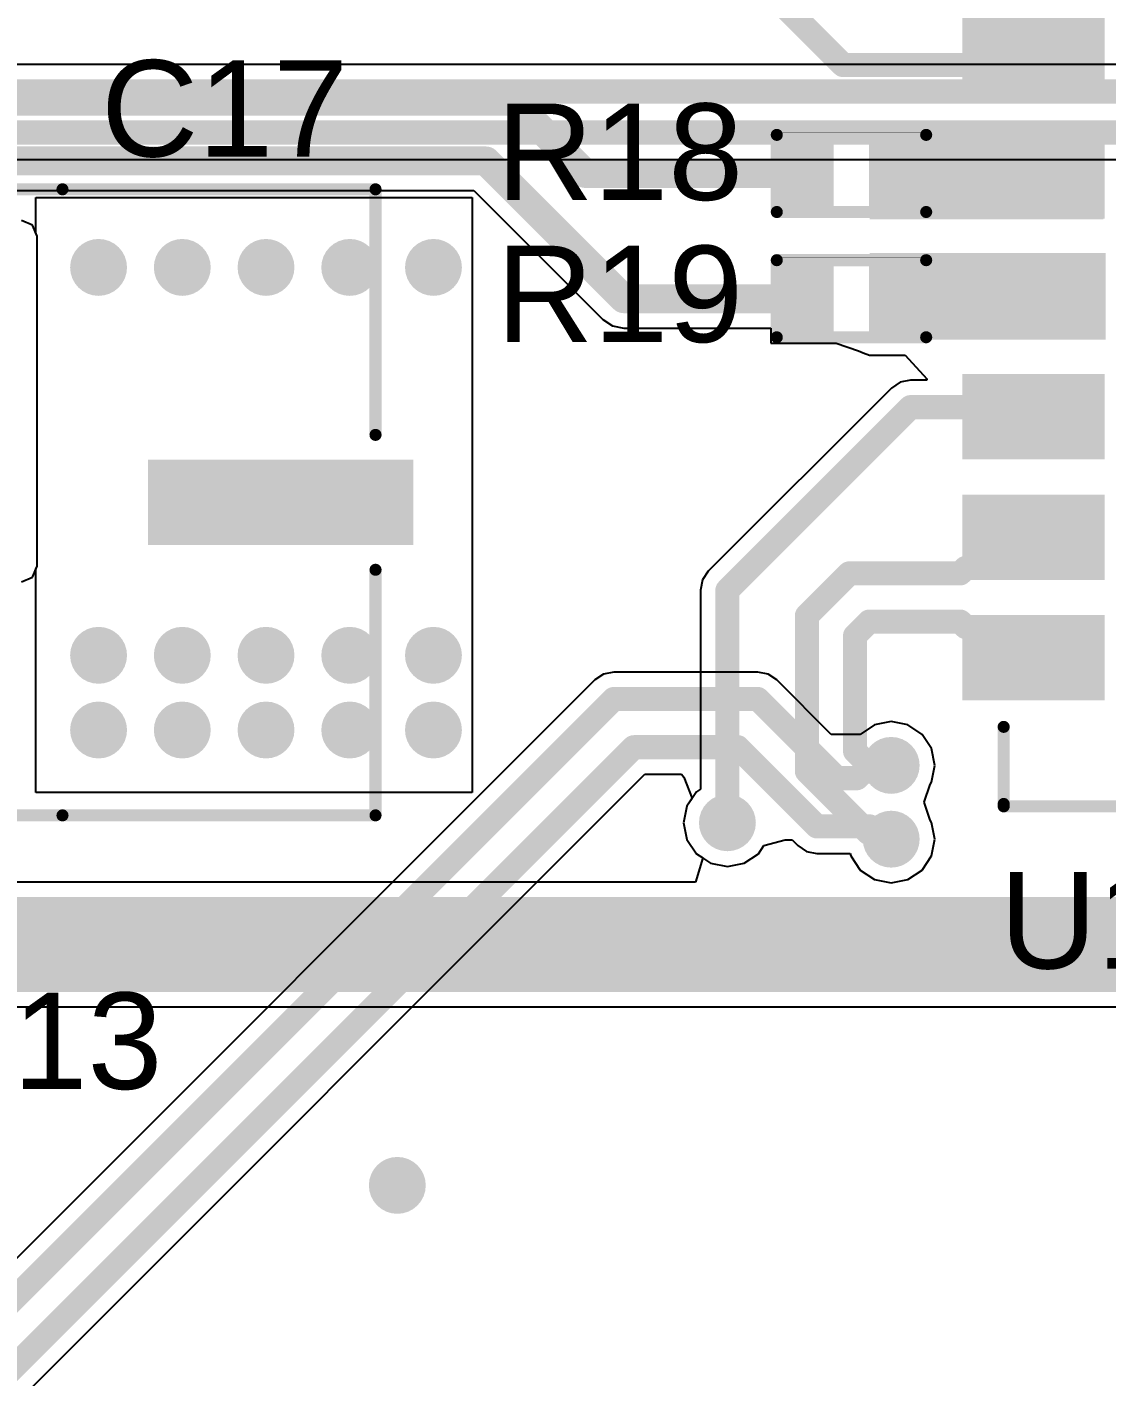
# Model space of a CAD drawing. Header units: millimetres. Extents: x -0.52 to 3.79, y -0.54 to 3.26.
# Drawn here: x 1.004 to 1.452, y 2.011 to 2.572 of the extents above; entities that cross this region are included whole.
import ezdxf

# ---------------------------------------------------------------- set-up
doc = ezdxf.new("R2010")
doc.units = ezdxf.units.MM
doc.header["$MEASUREMENT"] = 0
for name, color, linetype in [('BottomLayer', 5, 'Continuous'), ('BottomSolder', 6, 'Continuous'), ('TopLayer', 1, 'Continuous'), ('TopOverlay', 2, 'Continuous'), ('TopPaste', 8, 'Continuous'), ('TopSolder', 216, 'Continuous'), ('ViaHoleLayer', 16, 'Continuous')]:
    doc.layers.add(name, color=color, linetype=linetype)
doc.styles.add('Arial', font='', dxfattribs={"height": 0.2})
doc.styles.get('Arial').set_extended_font_data('Arial')

# ---------------------------------------------------------------- blocks, each defined once
blk = doc.blocks.new('UCD1A101MCL1GS_36')
at = {"layer": 'TopLayer'}
for points in [[(-0.14567, 0.01772), (-0.03543, 0.01772), (-0.03543, -0.01772), (-0.14567, -0.01772)], [(0.03543, 0.01772), (0.14567, 0.01772), (0.14567, -0.01772), (0.03543, -0.01772)]]:
    blk.add_hatch(color=1, dxfattribs=at).paths.add_polyline_path(points)
at = {"layer": 'TopPaste'}
for points in [[(-0.14567, 0.01772), (-0.03543, 0.01772), (-0.03543, -0.01772), (-0.14567, -0.01772)], [(0.03543, 0.01772), (0.14567, 0.01772), (0.14567, -0.01772), (0.03543, -0.01772)]]:
    blk.add_hatch(color=8, dxfattribs=at).paths.add_polyline_path(points)
at = {"layer": 'TopSolder'}
for points in [[(-0.14567, 0.01772), (-0.03543, 0.01772), (-0.03543, -0.01772), (-0.14567, -0.01772)], [(0.03543, 0.01772), (0.14567, 0.01772), (0.14567, -0.01772), (0.03543, -0.01772)]]:
    blk.add_hatch(color=216, dxfattribs=at).paths.add_polyline_path(points)
at = {"layer": 'TopOverlay', "const_width": 0.005}
for points in [[(-0.12992, 0.09008), (-0.09008, 0.12992)], [(-0.09008, 0.12992), (0, 0.12992)], [(0, 0.12992), (0.12992, 0.12992)], [(0.12992, 0.028), (0.12992, 0.12992)], [(-0.12992, 0.028), (-0.12992, 0.09008)], [(-0.15039, 0.028), (-0.15039, 0.052)], [(-0.16239, 0.04), (-0.13839, 0.04)], [(-0.12992, -0.09008), (-0.12992, -0.028)], [(0.12992, -0.12992), (0.12992, -0.028)], [(-0.12992, -0.09008), (-0.09008, -0.12992)], [(-0.09008, -0.12992), (0, -0.12992)], [(0, -0.12992), (0.12992, -0.12992)]]:
    blk.add_lwpolyline(points, dxfattribs=at)
at = {"layer": 'TopOverlay', "const_width": 0.0025}
for points in [[(-0.09133, 0.12992, 1), (-0.08883, 0.12992, 1)], [(-0.09133, 0.12992, 1), (-0.08883, 0.12992, 1)], [(-0.00125, 0.12992, 1), (0.00125, 0.12992, 1)], [(-0.00125, 0.12992, 1), (0.00125, 0.12992, 1)], [(0.12867, 0.12992, 1), (0.13117, 0.12992, 1)], [(0.12867, 0.12992, 1), (0.13117, 0.12992, 1)], [(-0.13117, 0.09008, 1), (-0.12867, 0.09008, 1)], [(-0.13117, 0.09008, 1), (-0.12867, 0.09008, 1)], [(-0.15164, 0.052, 1), (-0.14914, 0.052, 1)], [(-0.16364, 0.04, 1), (-0.16114, 0.04, 1)], [(-0.13964, 0.04, 1), (-0.13714, 0.04, 1)], [(-0.15164, 0.028, 1), (-0.14914, 0.028, 1)], [(-0.13117, 0.028, 1), (-0.12867, 0.028, 1)], [(0.12867, 0.028, 1), (0.13117, 0.028, 1)], [(-0.13117, -0.028, 1), (-0.12867, -0.028, 1)], [(0.12867, -0.028, 1), (0.13117, -0.028, 1)], [(-0.13117, -0.09008, 1), (-0.12867, -0.09008, 1)], [(-0.13117, -0.09008, 1), (-0.12867, -0.09008, 1)], [(-0.09133, -0.12992, 1), (-0.08883, -0.12992, 1)], [(-0.09133, -0.12992, 1), (-0.08883, -0.12992, 1)], [(-0.00125, -0.12992, 1), (0.00125, -0.12992, 1)], [(-0.00125, -0.12992, 1), (0.00125, -0.12992, 1)], [(0.12867, -0.12992, 1), (0.13117, -0.12992, 1)], [(0.12867, -0.12992, 1), (0.13117, -0.12992, 1)]]:
    blk.add_lwpolyline(points, format="xyb", close=True, dxfattribs=at)
blk = doc.blocks.new('41_SMD_M______57')
at = {"layer": 'TopLayer'}
for points in [[(-0.37402, -0.03268), (-0.31496, -0.03268), (-0.31496, -0.06811), (-0.37402, -0.06811)], [(-0.37402, -0.08268), (-0.31496, -0.08268), (-0.31496, -0.11811), (-0.37402, -0.11811)], [(-0.37402, -0.13268), (-0.31496, -0.13268), (-0.31496, -0.16811), (-0.37402, -0.16811)], [(-0.37402, -0.18268), (-0.31496, -0.18268), (-0.31496, -0.21811), (-0.37402, -0.21811)], [(-0.37402, -0.23268), (-0.31496, -0.23268), (-0.31496, -0.26811), (-0.37402, -0.26811)], [(-0.37402, -0.28268), (-0.31496, -0.28268), (-0.31496, -0.31811), (-0.37402, -0.31811)]]:
    blk.add_hatch(color=1, dxfattribs=at).paths.add_polyline_path(points)
at = {"layer": 'TopPaste'}
for points in [[(-0.37402, -0.03268), (-0.31496, -0.03268), (-0.31496, -0.06811), (-0.37402, -0.06811)], [(-0.37402, -0.08268), (-0.31496, -0.08268), (-0.31496, -0.11811), (-0.37402, -0.11811)], [(-0.37402, -0.13268), (-0.31496, -0.13268), (-0.31496, -0.16811), (-0.37402, -0.16811)], [(-0.37402, -0.18268), (-0.31496, -0.18268), (-0.31496, -0.21811), (-0.37402, -0.21811)], [(-0.37402, -0.23268), (-0.31496, -0.23268), (-0.31496, -0.26811), (-0.37402, -0.26811)], [(-0.37402, -0.28268), (-0.31496, -0.28268), (-0.31496, -0.31811), (-0.37402, -0.31811)]]:
    blk.add_hatch(color=8, dxfattribs=at).paths.add_polyline_path(points)
at = {"layer": 'TopSolder'}
for points in [[(-0.37402, -0.03268), (-0.31496, -0.03268), (-0.31496, -0.06811), (-0.37402, -0.06811)], [(-0.37402, -0.08268), (-0.31496, -0.08268), (-0.31496, -0.11811), (-0.37402, -0.11811)], [(-0.37402, -0.13268), (-0.31496, -0.13268), (-0.31496, -0.16811), (-0.37402, -0.16811)], [(-0.37402, -0.18268), (-0.31496, -0.18268), (-0.31496, -0.21811), (-0.37402, -0.21811)], [(-0.37402, -0.23268), (-0.31496, -0.23268), (-0.31496, -0.26811), (-0.37402, -0.26811)], [(-0.37402, -0.28268), (-0.31496, -0.28268), (-0.31496, -0.31811), (-0.37402, -0.31811)]]:
    blk.add_hatch(color=216, dxfattribs=at).paths.add_polyline_path(points)
at = {"layer": 'TopOverlay', "const_width": 0.005}
for points in [[(-0.35684, -0.36108), (-0.35684, -0.32908)], [(-0.35684, -0.36208), (-0.30192, -0.36208)]]:
    blk.add_lwpolyline(points, dxfattribs=at)
at = {"layer": 'TopOverlay', "const_width": 0.0025}
for points in [[(-0.35809, -0.32908, 1), (-0.35559, -0.32908, 1)], [(-0.35809, -0.36108, 1), (-0.35559, -0.36108, 1)], [(-0.35809, -0.36208, 1), (-0.35559, -0.36208, 1)]]:
    blk.add_lwpolyline(points, format="xyb", close=True, dxfattribs=at)
blk = doc.blocks.new('R___0402_91')
at = {"layer": 'TopLayer'}
for points in [[(-0.0275, -0.0125), (-0.0275, 0.0125), (-0.0095, 0.0125), (-0.0095, -0.0125)], [(0.0095, -0.0125), (0.0095, 0.0125), (0.0275, 0.0125), (0.0275, -0.0125)]]:
    blk.add_hatch(color=1, dxfattribs=at).paths.add_polyline_path(points)
at = {"layer": 'TopPaste'}
for points in [[(-0.0275, -0.0125), (-0.0275, 0.0125), (-0.0095, 0.0125), (-0.0095, -0.0125)], [(0.0095, -0.0125), (0.0095, 0.0125), (0.0275, 0.0125), (0.0275, -0.0125)]]:
    blk.add_hatch(color=8, dxfattribs=at).paths.add_polyline_path(points)
at = {"layer": 'TopSolder'}
for points in [[(-0.02967, -0.01467), (-0.02967, 0.01467), (-0.00733, 0.01467), (-0.00733, -0.01467)], [(0.00733, -0.01467), (0.00733, 0.01467), (0.02967, 0.01467), (0.02967, -0.01467)]]:
    blk.add_hatch(color=216, dxfattribs=at).paths.add_polyline_path(points)
at = {"layer": 'TopOverlay'}
for points, const_width in [([(-0.031, 0.016), (-0.031, -0.016)], 0.005), ([(0.031, 0.016), (-0.031, 0.016)], 0.005), ([(0.031, 0.016), (0.031, -0.016)], 0.005), ([(0.031, -0.016), (-0.031, -0.016)], 0.005), ([(0.032, -0.017), (-0.032, -0.017)], 0.000127)]:
    blk.add_lwpolyline(points, dxfattribs=dict(at, const_width=const_width))
for points, const_width in [([(-0.03225, 0.016, 1), (-0.02975, 0.016, 1)], 0.0025), ([(-0.03225, 0.016, 1), (-0.02975, 0.016, 1)], 0.0025), ([(0.02975, 0.016, 1), (0.03225, 0.016, 1)], 0.0025), ([(0.02975, 0.016, 1), (0.03225, 0.016, 1)], 0.0025), ([(-0.03225, -0.016, 1), (-0.02975, -0.016, 1)], 0.0025), ([(-0.03225, -0.016, 1), (-0.02975, -0.016, 1)], 0.0025), ([(0.02975, -0.016, 1), (0.03225, -0.016, 1)], 0.0025), ([(0.02975, -0.016, 1), (0.03225, -0.016, 1)], 0.0025), ([(-0.03203, -0.017, 1), (-0.03197, -0.017, 1)], 0.0000635), ([(0.03197, -0.017, 1), (0.03203, -0.017, 1)], 0.0000635)]:
    blk.add_lwpolyline(points, format="xyb", close=True, dxfattribs=dict(at, const_width=const_width))
blk = doc.blocks.new('R___0402_92')
at = {"layer": 'TopLayer'}
for points in [[(-0.0275, -0.0125), (-0.0275, 0.0125), (-0.0095, 0.0125), (-0.0095, -0.0125)], [(0.0095, -0.0125), (0.0095, 0.0125), (0.0275, 0.0125), (0.0275, -0.0125)]]:
    blk.add_hatch(color=1, dxfattribs=at).paths.add_polyline_path(points)
at = {"layer": 'TopPaste'}
for points in [[(-0.0275, -0.0125), (-0.0275, 0.0125), (-0.0095, 0.0125), (-0.0095, -0.0125)], [(0.0095, -0.0125), (0.0095, 0.0125), (0.0275, 0.0125), (0.0275, -0.0125)]]:
    blk.add_hatch(color=8, dxfattribs=at).paths.add_polyline_path(points)
at = {"layer": 'TopSolder'}
for points in [[(-0.02967, -0.01467), (-0.02967, 0.01467), (-0.00733, 0.01467), (-0.00733, -0.01467)], [(0.00733, -0.01467), (0.00733, 0.01467), (0.02967, 0.01467), (0.02967, -0.01467)]]:
    blk.add_hatch(color=216, dxfattribs=at).paths.add_polyline_path(points)
at = {"layer": 'TopOverlay'}
for points, const_width in [([(-0.031, 0.016), (-0.031, -0.016)], 0.005), ([(0.031, 0.016), (-0.031, 0.016)], 0.005), ([(0.031, 0.016), (0.031, -0.016)], 0.005), ([(0.031, -0.016), (-0.031, -0.016)], 0.005), ([(0.032, -0.017), (-0.032, -0.017)], 0.000127)]:
    blk.add_lwpolyline(points, dxfattribs=dict(at, const_width=const_width))
for points, const_width in [([(-0.03225, 0.016, 1), (-0.02975, 0.016, 1)], 0.0025), ([(-0.03225, 0.016, 1), (-0.02975, 0.016, 1)], 0.0025), ([(0.02975, 0.016, 1), (0.03225, 0.016, 1)], 0.0025), ([(0.02975, 0.016, 1), (0.03225, 0.016, 1)], 0.0025), ([(-0.03225, -0.016, 1), (-0.02975, -0.016, 1)], 0.0025), ([(-0.03225, -0.016, 1), (-0.02975, -0.016, 1)], 0.0025), ([(0.02975, -0.016, 1), (0.03225, -0.016, 1)], 0.0025), ([(0.02975, -0.016, 1), (0.03225, -0.016, 1)], 0.0025), ([(-0.03203, -0.017, 1), (-0.03197, -0.017, 1)], 0.0000635), ([(0.03197, -0.017, 1), (0.03203, -0.017, 1)], 0.0000635)]:
    blk.add_lwpolyline(points, format="xyb", close=True, dxfattribs=dict(at, const_width=const_width))

msp = doc.modelspace()

# ---------------------------------------------------------------- hatches: boundary and pattern name
at = {"layer": 'BottomLayer'}
h = msp.add_hatch(color=5, dxfattribs=at)
edge = h.paths.add_edge_path()
edge.add_arc((1.034, 2.472), 0.01181, 0, 360)
h = msp.add_hatch(color=5, dxfattribs=at)
edge = h.paths.add_edge_path()
edge.add_arc((1.06875, 2.472), 0.01181, 0, 360)
h = msp.add_hatch(color=5, dxfattribs=at)
edge = h.paths.add_edge_path()
edge.add_arc((1.1035, 2.472), 0.01181, 0, 360)
h = msp.add_hatch(color=5, dxfattribs=at)
edge = h.paths.add_edge_path()
edge.add_arc((1.13825, 2.472), 0.01181, 0, 360)
h = msp.add_hatch(color=5, dxfattribs=at)
edge = h.paths.add_edge_path()
edge.add_arc((1.173, 2.472), 0.01181, 0, 360)
h = msp.add_hatch(color=5, dxfattribs=at)
edge = h.paths.add_edge_path()
edge.add_arc((1.034, 2.311), 0.01181, 0, 360)
h = msp.add_hatch(color=5, dxfattribs=at)
edge = h.paths.add_edge_path()
edge.add_arc((1.06875, 2.311), 0.01181, 0, 360)
h = msp.add_hatch(color=5, dxfattribs=at)
edge = h.paths.add_edge_path()
edge.add_arc((1.1035, 2.311), 0.01181, 0, 360)
h = msp.add_hatch(color=5, dxfattribs=at)
edge = h.paths.add_edge_path()
edge.add_arc((1.13825, 2.311), 0.01181, 0, 360)
h = msp.add_hatch(color=5, dxfattribs=at)
edge = h.paths.add_edge_path()
edge.add_arc((1.173, 2.311), 0.01181, 0, 360)
h = msp.add_hatch(color=5, dxfattribs=at)
edge = h.paths.add_edge_path()
edge.add_arc((1.034, 2.28), 0.01181, 0, 360)
h = msp.add_hatch(color=5, dxfattribs=at)
edge = h.paths.add_edge_path()
edge.add_arc((1.06875, 2.28), 0.01181, 0, 360)
h = msp.add_hatch(color=5, dxfattribs=at)
edge = h.paths.add_edge_path()
edge.add_arc((1.1035, 2.28), 0.01181, 0, 360)
h = msp.add_hatch(color=5, dxfattribs=at)
edge = h.paths.add_edge_path()
edge.add_arc((1.13825, 2.28), 0.01181, 0, 360)
h = msp.add_hatch(color=5, dxfattribs=at)
edge = h.paths.add_edge_path()
edge.add_arc((1.173, 2.28), 0.01181, 0, 360)
h = msp.add_hatch(color=5, dxfattribs=at)
edge = h.paths.add_edge_path()
edge.add_arc((1.36298, 2.26531), 0.01181, 0, 360)
h = msp.add_hatch(color=5, dxfattribs=at)
edge = h.paths.add_edge_path()
edge.add_arc((1.295, 2.2415), 0.01181, 0, 360)
h = msp.add_hatch(color=5, dxfattribs=at)
edge = h.paths.add_edge_path()
edge.add_arc((1.36298, 2.23469), 0.01181, 0, 360)
h = msp.add_hatch(color=5, dxfattribs=at)
edge = h.paths.add_edge_path()
edge.add_arc((1.158, 2.091), 0.01181, 0, 360)
at = {"layer": 'BottomSolder'}
h = msp.add_hatch(color=6, dxfattribs=at)
edge = h.paths.add_edge_path()
edge.add_arc((1.034, 2.472), 0.00591, 0, 360)
h = msp.add_hatch(color=6, dxfattribs=at)
edge = h.paths.add_edge_path()
edge.add_arc((1.06875, 2.472), 0.00591, 0, 360)
h = msp.add_hatch(color=6, dxfattribs=at)
edge = h.paths.add_edge_path()
edge.add_arc((1.1035, 2.472), 0.00591, 0, 360)
h = msp.add_hatch(color=6, dxfattribs=at)
edge = h.paths.add_edge_path()
edge.add_arc((1.13825, 2.472), 0.00591, 0, 360)
h = msp.add_hatch(color=6, dxfattribs=at)
edge = h.paths.add_edge_path()
edge.add_arc((1.173, 2.472), 0.00591, 0, 360)
h = msp.add_hatch(color=6, dxfattribs=at)
edge = h.paths.add_edge_path()
edge.add_arc((1.034, 2.311), 0.00591, 0, 360)
h = msp.add_hatch(color=6, dxfattribs=at)
edge = h.paths.add_edge_path()
edge.add_arc((1.06875, 2.311), 0.00591, 0, 360)
h = msp.add_hatch(color=6, dxfattribs=at)
edge = h.paths.add_edge_path()
edge.add_arc((1.1035, 2.311), 0.00591, 0, 360)
h = msp.add_hatch(color=6, dxfattribs=at)
edge = h.paths.add_edge_path()
edge.add_arc((1.13825, 2.311), 0.00591, 0, 360)
h = msp.add_hatch(color=6, dxfattribs=at)
edge = h.paths.add_edge_path()
edge.add_arc((1.173, 2.311), 0.00591, 0, 360)
h = msp.add_hatch(color=6, dxfattribs=at)
edge = h.paths.add_edge_path()
edge.add_arc((1.034, 2.28), 0.00591, 0, 360)
h = msp.add_hatch(color=6, dxfattribs=at)
edge = h.paths.add_edge_path()
edge.add_arc((1.06875, 2.28), 0.00591, 0, 360)
h = msp.add_hatch(color=6, dxfattribs=at)
edge = h.paths.add_edge_path()
edge.add_arc((1.1035, 2.28), 0.00591, 0, 360)
h = msp.add_hatch(color=6, dxfattribs=at)
edge = h.paths.add_edge_path()
edge.add_arc((1.13825, 2.28), 0.00591, 0, 360)
h = msp.add_hatch(color=6, dxfattribs=at)
edge = h.paths.add_edge_path()
edge.add_arc((1.173, 2.28), 0.00591, 0, 360)
h = msp.add_hatch(color=6, dxfattribs=at)
edge = h.paths.add_edge_path()
edge.add_arc((1.36298, 2.26531), 0.00591, 0, 360)
h = msp.add_hatch(color=6, dxfattribs=at)
edge = h.paths.add_edge_path()
edge.add_arc((1.295, 2.2415), 0.00591, 0, 360)
h = msp.add_hatch(color=6, dxfattribs=at)
edge = h.paths.add_edge_path()
edge.add_arc((1.36298, 2.23469), 0.00591, 0, 360)
h = msp.add_hatch(color=6, dxfattribs=at)
edge = h.paths.add_edge_path()
edge.add_arc((1.158, 2.091), 0.00591, 0, 360)
at = {"layer": 'TopLayer'}
for points in [[(1.354, 2.492), (1.451, 2.492), (1.451, 2.528), (1.354, 2.528)], [(1.354, 2.442), (1.452, 2.442), (1.452, 2.478), (1.354, 2.478)]]:
    msp.add_hatch(color=1, dxfattribs=at).paths.add_polyline_path(points)
h = msp.add_hatch(color=1, dxfattribs=at)
edge = h.paths.add_edge_path()
edge.add_arc((1.034, 2.472), 0.01181, 0, 360)
h = msp.add_hatch(color=1, dxfattribs=at)
edge = h.paths.add_edge_path()
edge.add_arc((1.06875, 2.472), 0.01181, 0, 360)
h = msp.add_hatch(color=1, dxfattribs=at)
edge = h.paths.add_edge_path()
edge.add_arc((1.1035, 2.472), 0.01181, 0, 360)
h = msp.add_hatch(color=1, dxfattribs=at)
edge = h.paths.add_edge_path()
edge.add_arc((1.13825, 2.472), 0.01181, 0, 360)
h = msp.add_hatch(color=1, dxfattribs=at)
edge = h.paths.add_edge_path()
edge.add_arc((1.173, 2.472), 0.01181, 0, 360)
h = msp.add_hatch(color=1, dxfattribs=at)
edge = h.paths.add_edge_path()
edge.add_arc((1.034, 2.311), 0.01181, 0, 360)
h = msp.add_hatch(color=1, dxfattribs=at)
edge = h.paths.add_edge_path()
edge.add_arc((1.06875, 2.311), 0.01181, 0, 360)
h = msp.add_hatch(color=1, dxfattribs=at)
edge = h.paths.add_edge_path()
edge.add_arc((1.1035, 2.311), 0.01181, 0, 360)
h = msp.add_hatch(color=1, dxfattribs=at)
edge = h.paths.add_edge_path()
edge.add_arc((1.13825, 2.311), 0.01181, 0, 360)
h = msp.add_hatch(color=1, dxfattribs=at)
edge = h.paths.add_edge_path()
edge.add_arc((1.173, 2.311), 0.01181, 0, 360)
h = msp.add_hatch(color=1, dxfattribs=at)
edge = h.paths.add_edge_path()
edge.add_arc((1.034, 2.28), 0.01181, 0, 360)
h = msp.add_hatch(color=1, dxfattribs=at)
edge = h.paths.add_edge_path()
edge.add_arc((1.06875, 2.28), 0.01181, 0, 360)
h = msp.add_hatch(color=1, dxfattribs=at)
edge = h.paths.add_edge_path()
edge.add_arc((1.1035, 2.28), 0.01181, 0, 360)
h = msp.add_hatch(color=1, dxfattribs=at)
edge = h.paths.add_edge_path()
edge.add_arc((1.13825, 2.28), 0.01181, 0, 360)
h = msp.add_hatch(color=1, dxfattribs=at)
edge = h.paths.add_edge_path()
edge.add_arc((1.173, 2.28), 0.01181, 0, 360)
h = msp.add_hatch(color=1, dxfattribs=at)
edge = h.paths.add_edge_path()
edge.add_arc((1.36298, 2.26531), 0.01181, 0, 360)
h = msp.add_hatch(color=1, dxfattribs=at)
edge = h.paths.add_edge_path()
edge.add_arc((1.295, 2.2415), 0.01181, 0, 360)
h = msp.add_hatch(color=1, dxfattribs=at)
edge = h.paths.add_edge_path()
edge.add_arc((1.36298, 2.23469), 0.01181, 0, 360)
h = msp.add_hatch(color=1, dxfattribs=at)
edge = h.paths.add_edge_path()
edge.add_arc((1.158, 2.091), 0.01181, 0, 360)
at = {"layer": 'TopSolder'}
h = msp.add_hatch(color=216, dxfattribs=at)
edge = h.paths.add_edge_path()
edge.add_arc((1.034, 2.472), 0.00591, 0, 360)
h = msp.add_hatch(color=216, dxfattribs=at)
edge = h.paths.add_edge_path()
edge.add_arc((1.06875, 2.472), 0.00591, 0, 360)
h = msp.add_hatch(color=216, dxfattribs=at)
edge = h.paths.add_edge_path()
edge.add_arc((1.1035, 2.472), 0.00591, 0, 360)
h = msp.add_hatch(color=216, dxfattribs=at)
edge = h.paths.add_edge_path()
edge.add_arc((1.13825, 2.472), 0.00591, 0, 360)
h = msp.add_hatch(color=216, dxfattribs=at)
edge = h.paths.add_edge_path()
edge.add_arc((1.173, 2.472), 0.00591, 0, 360)
h = msp.add_hatch(color=216, dxfattribs=at)
edge = h.paths.add_edge_path()
edge.add_arc((1.034, 2.311), 0.00591, 0, 360)
h = msp.add_hatch(color=216, dxfattribs=at)
edge = h.paths.add_edge_path()
edge.add_arc((1.06875, 2.311), 0.00591, 0, 360)
h = msp.add_hatch(color=216, dxfattribs=at)
edge = h.paths.add_edge_path()
edge.add_arc((1.1035, 2.311), 0.00591, 0, 360)
h = msp.add_hatch(color=216, dxfattribs=at)
edge = h.paths.add_edge_path()
edge.add_arc((1.13825, 2.311), 0.00591, 0, 360)
h = msp.add_hatch(color=216, dxfattribs=at)
edge = h.paths.add_edge_path()
edge.add_arc((1.173, 2.311), 0.00591, 0, 360)
h = msp.add_hatch(color=216, dxfattribs=at)
edge = h.paths.add_edge_path()
edge.add_arc((1.034, 2.28), 0.00591, 0, 360)
h = msp.add_hatch(color=216, dxfattribs=at)
edge = h.paths.add_edge_path()
edge.add_arc((1.06875, 2.28), 0.00591, 0, 360)
h = msp.add_hatch(color=216, dxfattribs=at)
edge = h.paths.add_edge_path()
edge.add_arc((1.1035, 2.28), 0.00591, 0, 360)
h = msp.add_hatch(color=216, dxfattribs=at)
edge = h.paths.add_edge_path()
edge.add_arc((1.13825, 2.28), 0.00591, 0, 360)
h = msp.add_hatch(color=216, dxfattribs=at)
edge = h.paths.add_edge_path()
edge.add_arc((1.173, 2.28), 0.00591, 0, 360)
h = msp.add_hatch(color=216, dxfattribs=at)
edge = h.paths.add_edge_path()
edge.add_arc((1.36298, 2.26531), 0.00591, 0, 360)
h = msp.add_hatch(color=216, dxfattribs=at)
edge = h.paths.add_edge_path()
edge.add_arc((1.295, 2.2415), 0.00591, 0, 360)
h = msp.add_hatch(color=216, dxfattribs=at)
edge = h.paths.add_edge_path()
edge.add_arc((1.36298, 2.23469), 0.00591, 0, 360)
h = msp.add_hatch(color=216, dxfattribs=at)
edge = h.paths.add_edge_path()
edge.add_arc((1.158, 2.091), 0.00591, 0, 360)
at = {"layer": 'ViaHoleLayer'}
h = msp.add_hatch(color=16, dxfattribs=at)
edge = h.paths.add_edge_path()
edge.add_arc((1.034, 2.472), 0.00591, 0, 360)
h = msp.add_hatch(color=16, dxfattribs=at)
edge = h.paths.add_edge_path()
edge.add_arc((1.06875, 2.472), 0.00591, 0, 360)
h = msp.add_hatch(color=16, dxfattribs=at)
edge = h.paths.add_edge_path()
edge.add_arc((1.1035, 2.472), 0.00591, 0, 360)
h = msp.add_hatch(color=16, dxfattribs=at)
edge = h.paths.add_edge_path()
edge.add_arc((1.13825, 2.472), 0.00591, 0, 360)
h = msp.add_hatch(color=16, dxfattribs=at)
edge = h.paths.add_edge_path()
edge.add_arc((1.173, 2.472), 0.00591, 0, 360)
h = msp.add_hatch(color=16, dxfattribs=at)
edge = h.paths.add_edge_path()
edge.add_arc((1.034, 2.311), 0.00591, 0, 360)
h = msp.add_hatch(color=16, dxfattribs=at)
edge = h.paths.add_edge_path()
edge.add_arc((1.06875, 2.311), 0.00591, 0, 360)
h = msp.add_hatch(color=16, dxfattribs=at)
edge = h.paths.add_edge_path()
edge.add_arc((1.1035, 2.311), 0.00591, 0, 360)
h = msp.add_hatch(color=16, dxfattribs=at)
edge = h.paths.add_edge_path()
edge.add_arc((1.13825, 2.311), 0.00591, 0, 360)
h = msp.add_hatch(color=16, dxfattribs=at)
edge = h.paths.add_edge_path()
edge.add_arc((1.173, 2.311), 0.00591, 0, 360)
h = msp.add_hatch(color=16, dxfattribs=at)
edge = h.paths.add_edge_path()
edge.add_arc((1.034, 2.28), 0.00591, 0, 360)
h = msp.add_hatch(color=16, dxfattribs=at)
edge = h.paths.add_edge_path()
edge.add_arc((1.06875, 2.28), 0.00591, 0, 360)
h = msp.add_hatch(color=16, dxfattribs=at)
edge = h.paths.add_edge_path()
edge.add_arc((1.1035, 2.28), 0.00591, 0, 360)
h = msp.add_hatch(color=16, dxfattribs=at)
edge = h.paths.add_edge_path()
edge.add_arc((1.13825, 2.28), 0.00591, 0, 360)
h = msp.add_hatch(color=16, dxfattribs=at)
edge = h.paths.add_edge_path()
edge.add_arc((1.173, 2.28), 0.00591, 0, 360)
h = msp.add_hatch(color=16, dxfattribs=at)
edge = h.paths.add_edge_path()
edge.add_arc((1.36298, 2.26531), 0.00591, 0, 360)
h = msp.add_hatch(color=16, dxfattribs=at)
edge = h.paths.add_edge_path()
edge.add_arc((1.295, 2.2415), 0.00591, 0, 360)
h = msp.add_hatch(color=16, dxfattribs=at)
edge = h.paths.add_edge_path()
edge.add_arc((1.36298, 2.23469), 0.00591, 0, 360)
h = msp.add_hatch(color=16, dxfattribs=at)
edge = h.paths.add_edge_path()
edge.add_arc((1.158, 2.091), 0.00591, 0, 360)

# ---------------------------------------------------------------- linework, layer by layer
at = {"layer": 'BottomLayer'}
for p, q in [((1.5584, 2.55622), (0.81, 2.55622)), ((0.82665, 2.51678), (1.53435, 2.51678)), ((1.24357, 2.30322), (1.23993, 2.30079)), ((1.24786, 2.30407), (1.24357, 2.30322)), ((1.3076, 2.30407), (1.24786, 2.30407)), ((1.24786, 2.30407), (1.24786, 2.30407)), ((1.31189, 2.30322), (1.3076, 2.30407)), ((1.3076, 2.30407), (1.3076, 2.30407)), ((1.31553, 2.30079), (1.31189, 2.30322)), ((1.23993, 2.30079), (0.92535, 1.98622)), ((1.33813, 2.27818), (1.31553, 2.30079)), ((1.35603, 2.28208), (1.35014, 2.27815)), ((1.36298, 2.28347), (1.35603, 2.28208)), ((1.36993, 2.28208), (1.36298, 2.28347)), ((1.37582, 2.27815), (1.36993, 2.28208)), ((1.35014, 2.27815), (1.33813, 2.27818)), ((1.37975, 2.27226), (1.37582, 2.27815)), ((1.38114, 2.26531), (1.37975, 2.27226)), ((1.37975, 2.25836), (1.38114, 2.26531)), ((0.94621, 1.94707), (1.26079, 2.26164)), ((1.26079, 2.26164), (1.27593, 2.26164)), ((1.27593, 2.26164), (1.27691, 2.26049)), ((1.27691, 2.26049), (1.28036, 2.25164)), ((1.37909, 2.25737), (1.37975, 2.25836)), ((1.37664, 2.25), (1.37909, 2.25737)), ((1.27822, 2.24845), (1.27684, 2.2415)), ((1.28036, 2.25164), (1.27822, 2.24845)), ((1.37909, 2.24263), (1.37664, 2.25)), ((1.27684, 2.2415), (1.27822, 2.23455)), ((1.37975, 2.24163), (1.37909, 2.24263)), ((1.38114, 2.23469), (1.37975, 2.24163)), ((1.27822, 2.23455), (1.28216, 2.22866)), ((1.30784, 2.22866), (1.31011, 2.23205)), ((1.31011, 2.23205), (1.31904, 2.23442)), ((1.31904, 2.23442), (1.32194, 2.23437)), ((1.32194, 2.23437), (1.32424, 2.23207)), ((1.32424, 2.23207), (1.32424, 2.23207)), ((1.32424, 2.23207), (1.32788, 2.22963)), ((1.37975, 2.22774), (1.38114, 2.23469)), ((1.28216, 2.22866), (1.28805, 2.22472)), ((1.28805, 2.22472), (1.295, 2.22334)), ((1.295, 2.22334), (1.30195, 2.22472)), ((1.30195, 2.22472), (1.30784, 2.22866)), ((1.32788, 2.22963), (1.33217, 2.22878)), ((1.33217, 2.22878), (1.34599, 2.22878)), ((1.34599, 2.22878), (1.3462, 2.22774)), ((1.3462, 2.22774), (1.35014, 2.22184)), ((1.37582, 2.22184), (1.37975, 2.22774)), ((1.35014, 2.22184), (1.35603, 2.21791)), ((1.36993, 2.21791), (1.37582, 2.22184)), ((1.35603, 2.21791), (1.36298, 2.21653)), ((1.36298, 2.21653), (1.36993, 2.21791))]:
    msp.add_line(p, q, dxfattribs=at)
at = {"layer": 'BottomLayer', "const_width": 0.01}
for points in [[(0.81, 2.545), (1.572, 2.545)], [(0.822, 2.528), (1.539, 2.528)], [(0.93, 1.975), (1.24786, 2.29286)], [(1.24786, 2.29286), (1.3076, 2.29286)], [(1.3076, 2.29286), (1.34046, 2.26)], [(0.93828, 1.955), (1.25614, 2.27286)], [(1.25614, 2.27286), (1.29931, 2.27286)], [(1.29931, 2.27286), (1.33217, 2.24)], [(1.36037, 2.2627), (1.36298, 2.26531)], [(1.34046, 2.26), (1.34874, 2.26)], [(1.34874, 2.26), (1.35145, 2.2627)], [(1.35145, 2.2627), (1.36037, 2.2627)], [(1.33217, 2.24), (1.35398, 2.24)], [(1.35398, 2.24), (1.35929, 2.23469)], [(1.35929, 2.23469), (1.36298, 2.23469)]]:
    msp.add_lwpolyline(points, dxfattribs=at)
at = {"layer": 'BottomLayer', "const_width": 0.005}
for points in [[(1.24536, 2.29286, 1), (1.25036, 2.29286, 1)], [(1.24536, 2.29286, 1), (1.25036, 2.29286, 1)], [(1.3051, 2.29286, 1), (1.3101, 2.29286, 1)], [(1.3051, 2.29286, 1), (1.3101, 2.29286, 1)], [(1.25364, 2.27286, 1), (1.25864, 2.27286, 1)], [(1.25364, 2.27286, 1), (1.25864, 2.27286, 1)], [(1.29681, 2.27286, 1), (1.30181, 2.27286, 1)], [(1.29681, 2.27286, 1), (1.30181, 2.27286, 1)], [(1.36048, 2.26531, 1), (1.36548, 2.26531, 1)], [(1.33796, 2.26, 1), (1.34296, 2.26, 1)], [(1.33796, 2.26, 1), (1.34296, 2.26, 1)], [(1.34624, 2.26, 1), (1.35124, 2.26, 1)], [(1.34624, 2.26, 1), (1.35124, 2.26, 1)], [(1.34895, 2.2627, 1), (1.35395, 2.2627, 1)], [(1.34895, 2.2627, 1), (1.35395, 2.2627, 1)], [(1.35787, 2.2627, 1), (1.36287, 2.2627, 1)], [(1.35787, 2.2627, 1), (1.36287, 2.2627, 1)], [(1.32967, 2.24, 1), (1.33467, 2.24, 1)], [(1.32967, 2.24, 1), (1.33467, 2.24, 1)], [(1.35148, 2.24, 1), (1.35648, 2.24, 1)], [(1.35148, 2.24, 1), (1.35648, 2.24, 1)], [(1.35679, 2.23469, 1), (1.36179, 2.23469, 1)], [(1.35679, 2.23469, 1), (1.36179, 2.23469, 1)], [(1.36048, 2.23469, 1), (1.36548, 2.23469, 1)]]:
    msp.add_lwpolyline(points, format="xyb", close=True, dxfattribs=at)
at = {"layer": 'TopLayer'}
for p, q in [((0.95726, 2.50395), (1.18974, 2.50395)), ((1.008, 2.48615), (1.008, 2.501)), ((1.008, 2.501), (1.189, 2.501)), ((1.189, 2.501), (1.189, 2.254)), ((1.18974, 2.50395), (1.24335, 2.45035)), ((1.00659, 2.48955), (1.002, 2.49145)), ((1.00849, 2.48495), (1.00659, 2.48955)), ((1.00849, 2.48495), (1.008, 2.48615)), ((1.00849, 2.348), (1.00849, 2.48495)), ((1.00849, 2.348), (1.00849, 2.48495)), ((1.24335, 2.45035), (1.24732, 2.4477)), ((1.24732, 2.4477), (1.252, 2.44676)), ((1.252, 2.44676), (1.313, 2.44676)), ((1.313, 2.44676), (1.313, 2.4405)), ((1.313, 2.4405), (1.34017, 2.4405)), ((1.34017, 2.4405), (1.34941, 2.43741)), ((1.34941, 2.43741), (1.35138, 2.43659)), ((1.35138, 2.43659), (1.354, 2.43551)), ((1.354, 2.43551), (1.36872, 2.43551)), ((1.36872, 2.43551), (1.37783, 2.42575)), ((1.36307, 2.42193), (1.28707, 2.34593)), ((1.36671, 2.42436), (1.36307, 2.42193)), ((1.36307, 2.42193), (1.36307, 2.42193)), ((1.371, 2.42522), (1.36671, 2.42436)), ((1.37778, 2.42522), (1.371, 2.42522)), ((1.37783, 2.42575), (1.37778, 2.42522)), ((1.00659, 2.34341), (1.00849, 2.348)), ((1.008, 2.34681), (1.00849, 2.348)), ((1.002, 2.34151), (1.00659, 2.34341)), ((1.008, 2.25405), (1.008, 2.34681)), ((1.28464, 2.34229), (1.28378, 2.338)), ((1.28707, 2.34593), (1.28464, 2.34229)), ((1.28378, 2.338), (1.28378, 2.338)), ((1.28378, 2.338), (1.28378, 2.25542)), ((1.00813, 2.254), (1.008, 2.25405)), ((1.189, 2.254), (1.00813, 2.254)), ((1.28216, 2.25434), (1.27822, 2.24845)), ((1.28378, 2.25542), (1.28216, 2.25434)), ((1.27822, 2.24845), (1.27684, 2.2415)), ((1.27684, 2.2415), (1.27822, 2.23455)), ((1.27822, 2.23455), (1.28216, 2.22866)), ((1.28478, 2.22691), (1.28174, 2.21691)), ((1.28216, 2.22866), (1.28478, 2.22691)), ((1.28174, 2.21691), (0.94849, 2.21691)), ((0.95979, 2.16509), (1.70989, 2.16509))]:
    msp.add_line(p, q, dxfattribs=at)
for points, const_width in [([(1.303, 2.596), (1.343, 2.556)], 0.01), ([(1.343, 2.556), (1.41802, 2.556)], 0.01), ([(1.41802, 2.556), (1.42202, 2.56)], 0.01), ([(0.717, 2.541), (1.206, 2.541)], 0.012), ([(1.206, 2.541), (1.236, 2.511)], 0.012), ([(0.68692, 2.51619), (1.19481, 2.51619)], 0.012), ([(1.19481, 2.51619), (1.252, 2.459)], 0.012), ([(1.236, 2.511), (1.328, 2.511)], 0.012), ([(1.252, 2.459), (1.328, 2.459)], 0.012), ([(1.295, 2.338), (1.371, 2.414)], 0.01), ([(1.371, 2.414), (1.42202, 2.414)], 0.01), ([(1.40931, 2.34728), (1.42202, 2.36)], 0.01), ([(1.328, 2.32743), (1.34557, 2.345)], 0.01), ([(1.34557, 2.345), (1.39164, 2.345)], 0.01), ([(1.39164, 2.345), (1.39392, 2.34728)], 0.01), ([(1.39392, 2.34728), (1.40931, 2.34728)], 0.01), ([(1.295, 2.2415), (1.295, 2.338)], 0.01), ([(1.328, 2.26288), (1.328, 2.32743)], 0.01), ([(1.348, 2.31914), (1.35386, 2.325)], 0.01), ([(1.35386, 2.325), (1.39164, 2.325)], 0.01), ([(1.39164, 2.325), (1.39392, 2.32272)], 0.01), ([(1.39392, 2.32272), (1.40931, 2.32272)], 0.01), ([(1.40931, 2.32272), (1.42202, 2.31)], 0.01), ([(1.348, 2.27116), (1.348, 2.31914)], 0.01), ([(1.348, 2.27116), (1.35125, 2.26791)], 0.01), ([(1.328, 2.26288), (1.35359, 2.23729)], 0.01), ([(0.928, 2.191), (2.258, 2.191)], 0.03937)]:
    msp.add_lwpolyline(points, dxfattribs=dict(at, const_width=const_width))
for points, const_width in [([(1.3405, 2.556, 1), (1.3455, 2.556, 1)], 0.005), ([(1.3405, 2.556, 1), (1.3455, 2.556, 1)], 0.005), ([(1.41552, 2.556, 1), (1.42052, 2.556, 1)], 0.005), ([(1.41552, 2.556, 1), (1.42052, 2.556, 1)], 0.005), ([(1.41952, 2.56, 1), (1.42452, 2.56, 1)], 0.005), ([(1.203, 2.541, 1), (1.209, 2.541, 1)], 0.006), ([(1.203, 2.541, 1), (1.209, 2.541, 1)], 0.006), ([(1.19181, 2.51619, 1), (1.19781, 2.51619, 1)], 0.006), ([(1.19181, 2.51619, 1), (1.19781, 2.51619, 1)], 0.006), ([(1.233, 2.511, 1), (1.239, 2.511, 1)], 0.006), ([(1.233, 2.511, 1), (1.239, 2.511, 1)], 0.006), ([(1.325, 2.511, 1), (1.331, 2.511, 1)], 0.006), ([(1.249, 2.459, 1), (1.255, 2.459, 1)], 0.006), ([(1.249, 2.459, 1), (1.255, 2.459, 1)], 0.006), ([(1.325, 2.459, 1), (1.331, 2.459, 1)], 0.006), ([(1.3685, 2.414, 1), (1.3735, 2.414, 1)], 0.005), ([(1.3685, 2.414, 1), (1.3735, 2.414, 1)], 0.005), ([(1.41952, 2.414, 1), (1.42452, 2.414, 1)], 0.005), ([(1.41952, 2.36, 1), (1.42452, 2.36, 1)], 0.005), ([(1.34307, 2.345, 1), (1.34807, 2.345, 1)], 0.005), ([(1.34307, 2.345, 1), (1.34807, 2.345, 1)], 0.005), ([(1.38914, 2.345, 1), (1.39414, 2.345, 1)], 0.005), ([(1.38914, 2.345, 1), (1.39414, 2.345, 1)], 0.005), ([(1.39142, 2.34728, 1), (1.39642, 2.34728, 1)], 0.005), ([(1.39142, 2.34728, 1), (1.39642, 2.34728, 1)], 0.005), ([(1.40681, 2.34728, 1), (1.41181, 2.34728, 1)], 0.005), ([(1.40681, 2.34728, 1), (1.41181, 2.34728, 1)], 0.005), ([(1.2925, 2.338, 1), (1.2975, 2.338, 1)], 0.005), ([(1.2925, 2.338, 1), (1.2975, 2.338, 1)], 0.005), ([(1.3255, 2.32743, 1), (1.3305, 2.32743, 1)], 0.005), ([(1.3255, 2.32743, 1), (1.3305, 2.32743, 1)], 0.005), ([(1.35136, 2.325, 1), (1.35636, 2.325, 1)], 0.005), ([(1.35136, 2.325, 1), (1.35636, 2.325, 1)], 0.005), ([(1.38914, 2.325, 1), (1.39414, 2.325, 1)], 0.005), ([(1.38914, 2.325, 1), (1.39414, 2.325, 1)], 0.005), ([(1.39142, 2.32272, 1), (1.39642, 2.32272, 1)], 0.005), ([(1.39142, 2.32272, 1), (1.39642, 2.32272, 1)], 0.005), ([(1.40681, 2.32272, 1), (1.41181, 2.32272, 1)], 0.005), ([(1.40681, 2.32272, 1), (1.41181, 2.32272, 1)], 0.005), ([(1.3455, 2.31914, 1), (1.3505, 2.31914, 1)], 0.005), ([(1.3455, 2.31914, 1), (1.3505, 2.31914, 1)], 0.005), ([(1.41952, 2.31, 1), (1.42452, 2.31, 1)], 0.005), ([(1.3455, 2.27116, 1), (1.3505, 2.27116, 1)], 0.005), ([(1.3455, 2.27116, 1), (1.3505, 2.27116, 1)], 0.005), ([(1.34875, 2.26791, 1), (1.35375, 2.26791, 1)], 0.005), ([(1.3255, 2.26288, 1), (1.3305, 2.26288, 1)], 0.005), ([(1.3255, 2.26288, 1), (1.3305, 2.26288, 1)], 0.005), ([(1.2925, 2.2415, 1), (1.2975, 2.2415, 1)], 0.005), ([(1.35109, 2.23729, 1), (1.35609, 2.23729, 1)], 0.005)]:
    msp.add_lwpolyline(points, format="xyb", close=True, dxfattribs=dict(at, const_width=const_width))

# ---------------------------------------------------------------- block references
for name, p in [('41_SMD_M______57', (1.76651, 2.61039)), ('UCD1A101MCL1GS_36', (1.01903, 2.37449))]:
    msp.add_blockref(name, p)
at = {"rotation": 180}
for name, p in [('R___0402_92', (1.3465, 2.511)), ('R___0402_91', (1.3465, 2.459))]:
    msp.add_blockref(name, p, dxfattribs=at)

# ---------------------------------------------------------------- texts
at = {"layer": 'TopOverlay', "style": 'Arial'}
for s, p in [('C17', (1.03502, 2.51801)), ('R18', (1.19902, 2.50001)), ('R19', (1.19902, 2.44101)), ('U15', (1.40802, 2.18101)), ('C13', (0.95802, 2.13101))]:
    msp.add_text(s, height=0.04, dxfattribs=at).set_placement(p)

doc.saveas('drawing.dxf')
